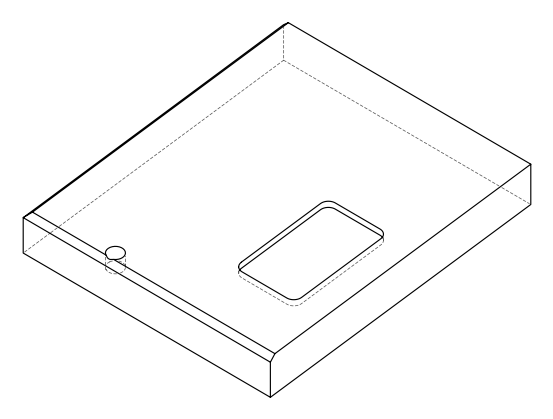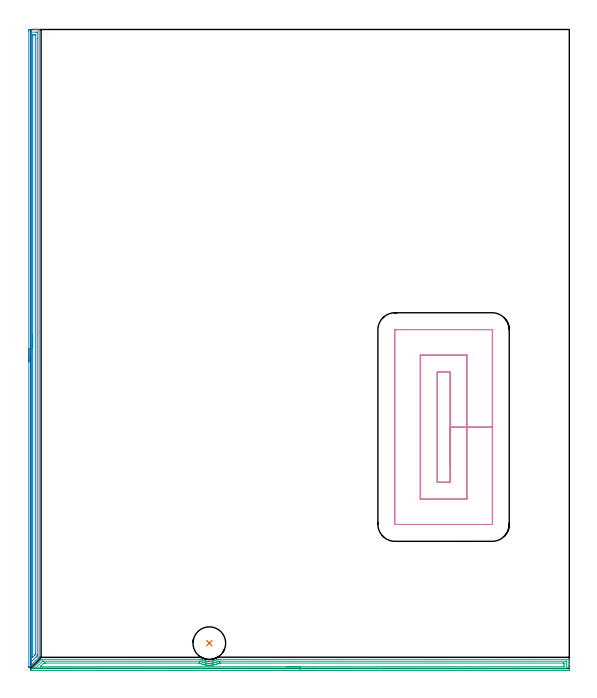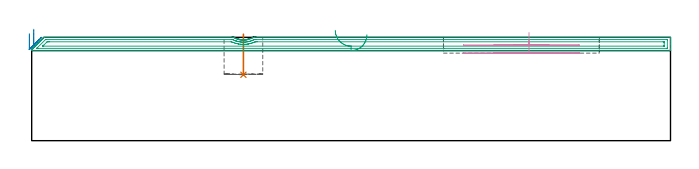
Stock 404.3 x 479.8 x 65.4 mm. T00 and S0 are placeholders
(PLAN: 4 operations, 2 tool changes, 25.6 min)
(1 INDEXABLE_INSERT_DRILL_BLIND_HOLE_FROM_SOLID | STEP1POCKET | NXT0302_020 | 0.1 min | 11021 mm3)
(2 AREA_MILL | FG_CHAMFER_SURFACE | UGT0205_001 | 11.62 min | 14233 mm3)
(3 AREA_MILL_1 | FG_CHAMFER_SURFACE_1 | UGT0205_001 | 9.87 min | 14075 mm3)
(4 MILL_RECTANGULAR_POCKET | POCKET_RECTANGULAR_STRAIGHT | UGT0201_109 | Follow Part, ap 6.35, ae 75% | 4.02 min | 167836 mm3)
(TOOL NXT0302_020 | Index. Insert Drill 24.5mm [880-D2450L25-03] | D24.5 PA176 FL74 Z2)
(TOOL UGT0205_001 | Chamfer Mill 20 x 3 x 45 deg. | D20 FL50 Z2)
(TOOL UGT0201_109 | End Mill 25.4 mm | D25.4 FL25 Z2)
(OP 1 INDEXABLE_INSERT_DRILL_BLIND_HOLE_FROM_SOLID)
G17 G21 G94 G90
T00 M6
G54
G17 G0 G90 X134. Y19. S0 M3
G43 Z75.4 H1
G94 G81 G98 Z41.7 F250. R67.4
G80
M5
M2
(OP 2 AREA_MILL)
G17 G21 G94 G90
T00 M6
G54
G17 G0 G90 X-1.5 Y230.25 S1061 M3
G43 Z75.4 H0
Z67.7
G94 G1 Y230.288 Z66.828 F250.
Y230.402 Z65.964
Y230.591 Z65.112
Y230.853 Z64.28
Y231.187 Z63.474
Y231.59 Z62.7
Y232.058 Z61.964
Y232.59 Z61.272
Y233.179 Z60.629
Y233.822 Z60.04
Y234.514 Z59.509
Y235.25 Z59.04
Y236.024 Z58.637
Y236.83 Z58.303
Y237.662 Z58.041
Y238.514 Z57.852
Y239.378 Z57.738
Y240.25 Z57.7
Y478.651
X-1.499 Y479.184 Z57.701
X-1.496 Y479.54 Z57.702
X-1.493 Y479.79 Z57.704
X-1.147 Y479.8 Z58.05
X3.224 Z62.419
X3.767 Z62.964
X4.099 Z63.295
X4.641 Z63.837
X4.973 Z64.168
X5.933 Z65.132
X6.069 Y479.797 Z65.261
X6.205 Y479.79 Z65.395
X6.2 Y479.635 Z65.4
Y8.462
X6.195 Y8.405 Z65.39
X6.169 Y8.371 Z65.366
X5.968 Y8.168 Z65.168
X1.038 Y3.236 Z60.234
X0.904 Y3.103 Z60.101
X0.739 Y2.938 Z59.937
X0.601 Y2.799 Z59.797
X0.457 Y2.656 Z59.655
X0.311 Y2.51 Z59.509
X0.164 Y2.362 Z59.359
X0.01 Y2.209 Z59.208
X-0.117 Y2.082 Z59.081
X-0.273 Y1.924 Z58.922
X-0.436 Y1.763 Z58.762
X-0.545 Y1.654 Z58.653
X-1.492 Y0.709 Z57.706
X-1.495 Y0.738 Z57.705
X-1.498 Y0.87 Z57.702
X-1.5 Y1.143 Z57.7
Y1.316
Y240.25
X-0.086 Z59.114
Y477.206
X-0.085 Y477.397 Z59.115
X-0.08 Y477.748 Z59.12
X-0.079 Y477.783 Z59.121
X-0.029 Y477.79 Z59.171
X0.076 Y477.796 Z59.276
X0.208 Y477.8 Z59.408
X4.58 Y477.799 Z63.78
X4.734 Y477.794 Z63.934
X4.763 Y477.79 Z63.963
X4.779 Y477.78 Z63.979
X4.781 Y477.747 Z63.981
X4.785 Y477.59 Z63.985
X4.786 Y473.08 Z63.986
X4.785 Y10.248 Z63.985
X4.781 Y9.551 Z63.981
X4.779 Y9.456 Z63.979
X4.695 Y9.355 Z63.895
X4.398 Y9.05 Z63.598
X4.099 Y8.748 Z63.299
X3.957 Y8.607 Z63.157
X2.35 Y7. Z61.55
X0.239 Y4.889 Z59.439
X0.049 Y4.701 Z59.249
X-0.022 Y4.633 Z59.178
X-0.079 Y4.583 Z59.121
X-0.083 Y4.694 Z59.117
X-0.085 Y4.889 Z59.115
X-0.086 Y5.304 Z59.114
Y5.591
Y240.25
X1.328 Z60.528
X1.329 Y474.868 Z60.529
X1.332 Y475.611 Z60.532
X1.335 Y475.755 Z60.535
X1.342 Y475.79 Z60.542
X1.383 Y475.794 Z60.583
X1.476 Y475.797 Z60.676
X2.165 Y475.8 Z61.365
X3.04 Z62.24
X3.224 Z62.424
X3.286 Y475.798 Z62.486
X3.335 Y475.794 Z62.535
X3.362 Y475.79 Z62.562
X3.364 Y475.76 Z62.564
X3.369 Y475.611 Z62.569
X3.371 Y475.461 Z62.571
Y10.991
X3.37 Y10.841 Z62.57
X3.365 Y10.541 Z62.565
X3.362 Y10.472 Z62.562
X3.348 Y10.455 Z62.548
X3.313 Y10.414 Z62.513
X3.224 Y10.324 Z62.424
X3.187 Y10.286 Z62.387
X1.361 Y8.462 Z60.561
X1.346 Y8.454 Z60.546
X1.334 Y8.451 Z60.534
X1.332 Y8.462 Z60.532
X1.33 Y8.483 Z60.53
X1.329 Y8.612 Z60.529
X1.328 Y240.25 Z60.528
Y241.122 Z60.567
Y241.986 Z60.68
Y242.838 Z60.869
Y243.67 Z61.132
Y244.476 Z61.465
Y245.25 Z61.868
Y245.986 Z62.337
Y246.678 Z62.868
Y247.321 Z63.457
Y247.91 Z64.101
Y248.442 Z64.793
Y248.91 Z65.528
Y249.313 Z66.302
Y249.647 Z67.108
Y249.909 Z67.94
Y250.098 Z68.792
Y250.212 Z69.657
Y250.25 Z70.528
G0 Z75.4
M5
M2
(OP 3 AREA_MILL_1)
G17 G21 G94 G90
T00 M6
G54
G17 G0 G90 X212.15 Y-1.5 S1061 M3
G43 Z75.4 H0
Z67.
G94 G1 X212.112 Z66.128 F250.
X211.998 Z65.264
X211.809 Z64.412
X211.547 Z63.58
X211.213 Z62.774
X210.81 Z62.
X210.342 Z61.264
X209.81 Z60.572
X209.221 Z59.929
X208.578 Z59.34
X207.886 Z58.808
X207.15 Z58.34
X206.376 Z57.937
X205.57 Z57.603
X204.738 Z57.341
X203.887 Z57.152
X203.022 Z57.038
X202.15 Z57.
X0.176
X0.131 Y-1.499 Z57.001
X0. Y-1.491 Z57.005
X0.001 Y-0.875 Z57.623
X0.003 Y-0.808 Z57.69
X0.027 Y-0.773 Z57.727
X0.12 Y-0.68 Z57.82
X0.221 Y-0.577 Z57.919
X0.325 Y-0.475 Z58.025
X0.418 Y-0.382 Z58.118
X0.519 Y-0.279 Z58.217
X0.623 Y-0.177 Z58.323
X0.716 Y-0.084 Z58.416
X0.817 Y0.019 Z58.515
X0.921 Y0.121 Z58.62
X1.014 Y0.214 Z58.714
X1.115 Y0.316 Z58.812
X1.219 Y0.419 Z58.918
X1.312 Y0.512 Z59.012
X1.413 Y0.614 Z59.11
X1.516 Y0.717 Z59.216
X1.61 Y0.81 Z59.31
X1.71 Y0.912 Z59.408
X1.814 Y1.015 Z59.514
X1.908 Y1.108 Z59.608
X2.008 Y1.21 Z59.706
X2.112 Y1.313 Z59.812
X2.206 Y1.406 Z59.906
X2.306 Y1.508 Z60.004
X2.41 Y1.61 Z60.11
X2.504 Y1.704 Z60.204
X2.604 Y1.806 Z60.302
X2.708 Y1.908 Z60.408
X2.802 Y2.002 Z60.501
X2.902 Y2.104 Z60.6
X3.006 Y2.206 Z60.706
X3.1 Y2.3 Z60.799
X3.2 Y2.402 Z60.898
X3.304 Y2.504 Z61.004
X3.398 Y2.598 Z61.097
X3.498 Y2.7 Z61.196
X3.602 Y2.802 Z61.302
X3.696 Y2.896 Z61.395
X3.796 Y2.998 Z61.494
X3.9 Y3.1 Z61.599
X3.994 Y3.194 Z61.693
X4.094 Y3.296 Z61.792
X4.198 Y3.398 Z61.897
X4.292 Y3.492 Z61.991
X4.392 Y3.594 Z62.09
X4.495 Y3.696 Z62.195
X4.59 Y3.79 Z62.289
X4.69 Y3.892 Z62.388
X4.793 Y3.994 Z62.493
X4.888 Y4.088 Z62.587
X4.988 Y4.19 Z62.686
X5.091 Y4.292 Z62.791
X5.186 Y4.386 Z62.885
X5.286 Y4.488 Z62.984
X5.389 Y4.589 Z63.089
X5.484 Y4.684 Z63.183
X5.584 Y4.786 Z63.282
X5.687 Y4.887 Z63.387
X5.782 Y4.982 Z63.481
X5.882 Y5.084 Z63.58
X5.985 Y5.185 Z63.685
X6.08 Y5.28 Z63.779
X6.18 Y5.381 Z63.878
X6.283 Y5.483 Z63.983
X6.378 Y5.578 Z64.077
X6.478 Y5.679 Z64.175
X6.581 Y5.781 Z64.28
X6.676 Y5.876 Z64.375
X6.775 Y5.977 Z64.473
X6.879 Y6.079 Z64.578
X7.522 Y6.722 Z65.221
X7.652 Y6.852 Z65.349
X7.706 Y6.895 Z65.39
X7.772 Y6.9 Z65.4
X127.527
X127.856 Y6.896 Z65.387
X127.904 Y6.876 Z65.375
X128.188 Y6.721 Z65.22
X128.239 Y6.694 Z65.194
X128.421 Y6.601 Z65.098
X128.455 Y6.583 Z65.08
X128.9 Y6.371 Z64.869
X129.041 Y6.309 Z64.808
X129.118 Y6.275 Z64.774
X129.314 Y6.192 Z64.686
X129.348 Y6.177 Z64.672
X129.628 Y6.066 Z64.563
X129.761 Y6.015 Z64.509
X129.852 Y5.977 Z64.475
X129.936 Y5.948 Z64.446
X130.046 Y5.909 Z64.407
X130.242 Y5.845 Z64.343
X130.687 Y5.714 Z64.211
X131.135 Y5.595 Z64.095
X131.193 Y5.582 Z64.082
X131.581 Y5.497 Z63.995
X131.995 Y5.423 Z63.917
X132.028 Y5.416 Z63.912
X132.187 Y5.392 Z63.891
X132.259 Y5.381 Z63.881
X132.474 Y5.352 Z63.848
X132.889 Y5.309 Z63.803
X132.921 Y5.305 Z63.8
X133.368 Y5.274 Z63.769
X133.815 Y5.259 Z63.753
X133.863
X133.942 Y5.26 Z63.752
X134.08 Z63.754
X134.087
X134.202 Y5.261 Z63.753
X134.261 Z63.754
X134.708 Y5.278 Z63.775
X134.735 Y5.28 Z63.778
X134.774 Y5.282 Z63.781
X135.155 Y5.312 Z63.809
X135.57 Y5.36 Z63.854
X135.601 Y5.363 Z63.858
X135.673 Y5.372 Z63.87
X135.736 Y5.381 Z63.88
X135.912 Y5.408 Z63.907
X136.048 Y5.429 Z63.927
X136.464 Y5.507 Z64.004
X136.494 Y5.513 Z64.01
X136.942 Y5.614 Z64.112
X137.388 Y5.736 Z64.234
X138.148 Y5.977 Z64.475
X138.251 Y6.017 Z64.511
X138.281 Y6.027 Z64.523
X138.729 Y6.207 Z64.705
X139.174 Y6.403 Z64.901
X139.623 Y6.625 Z65.123
X139.847 Y6.743 Z65.243
X140.039 Y6.846 Z65.345
X140.092 Y6.873 Z65.372
X140.143 Y6.894 Z65.392
X140.932 Y6.9 Z65.4
X404.124
X404.291 Y6.897 Z65.388
X404.296 Y6.87 Z65.361
X404.298 Y6.831 Z65.322
X404.3 Y6.408 Z64.908
Y6.085 Z64.585
Y5.381 Z63.877
Y4.136 Z62.633
Y2.7 Z61.196
Y-0.604 Z57.893
X404.298 Y-0.875 Z57.622
X404.293 Y-1.491 Z57.006
X403.677 Y-1.5 Z57.
X202.15
Y-0.086 Z58.414
X4.198
X3.406 Y-0.084 Z58.416
X3.304 Y-0.082 Z58.418
X3.215 Y-0.079 Z58.421
X3.273 Y0.019 Z58.519
X3.281 Y0.03 Z58.53
X8.666 Y5.416 Z63.916
X8.723 Y5.463 Z63.963
X8.745 Y5.479 Z63.979
X8.766 Y5.481 Z63.981
X8.863 Y5.484 Z63.984
X9.061 Y5.485 Z63.985
X9.455 Y5.486 Z63.986
X126.737 Y5.485 Z63.985
X126.946 Y5.484 Z63.984
X127.085 Y5.481 Z63.981
X127.186 Y5.477 Z63.977
X127.221 Y5.462 Z63.962
X127.395 Y5.381 Z63.881
X127.527 Y5.319 Z63.819
X127.645 Y5.264 Z63.764
X128.421 Y4.929 Z63.429
X128.605 Y4.857 Z63.357
X129.252 Y4.612 Z63.112
X129.314 Y4.59 Z63.09
X129.359 Y4.576 Z63.076
X129.651 Y4.488 Z62.988
X130.208 Y4.335 Z62.835
X130.414 Y4.281 Z62.781
X131.102 Y4.13 Z62.63
X131.54 Y4.05 Z62.55
X131.995 Y3.982 Z62.482
X132.178 Y3.959 Z62.459
X132.735 Y3.901 Z62.401
X132.889 Y3.89 Z62.39
X133.519 Y3.858 Z62.358
X133.783 Y3.849 Z62.349
X134.42 Y3.851 Z62.351
X134.49 Y3.853 Z62.353
X134.676 Y3.863 Z62.363
X135.261 Y3.903 Z62.403
X135.57 Y3.932 Z62.432
X136.066 Y3.992 Z62.492
X136.464 Y4.052 Z62.552
X136.832 Y4.119 Z62.619
X137.357 Y4.229 Z62.729
X137.568 Y4.277 Z62.777
X138.251 Y4.46 Z62.96
X138.273 Y4.466 Z62.966
X138.341 Y4.488 Z62.988
X139.031 Y4.715 Z63.215
X139.145 Y4.756 Z63.256
X139.592 Y4.934 Z63.434
X140.039 Y5.122 Z63.622
X140.218 Y5.202 Z63.702
X140.609 Y5.381 Z63.881
X140.834 Y5.48 Z63.98
X141.826 Y5.486 Z63.986
X401.89 Y5.485 Z63.985
X401.994 Y5.483 Z63.983
X402.202 Y5.479 Z63.979
X402.291 Y5.47 Z63.97
X402.294 Y5.44 Z63.94
X402.296 Y5.381 Z63.881
X402.3 Y4.972 Z63.472
X402.299 Y0.503 Z59.003
X402.292 Y0.019 Z58.519
X402.29 Y-0.077 Z58.423
X402.098 Y-0.083 Z58.417
X401.993 Y-0.085 Z58.415
X261.213 Y-0.086 Z58.414
X202.15
Y1.328 Z59.828
X7.209 Y1.329 Z59.829
X7.156 Y1.33 Z59.83
X7.076 Y1.333 Z59.833
X7.05 Y1.335 Z59.835
X7.057 Y1.347 Z59.847
X7.089 Y1.384 Z59.884
X7.193 Y1.492 Z59.992
X7.505 Y1.806 Z60.306
X7.639 Y1.94 Z60.44
X9.293 Y3.594 Z62.094
X9.427 Y3.727 Z62.227
X9.56 Y3.858 Z62.358
X9.774 Y4.063 Z62.563
X9.981 Y4.066 Z62.566
X10.453 Y4.07 Z62.57
X10.87 Y4.071 Z62.571
X11.347
X126.156
X126.394 Y4.068 Z62.568
X126.513 Y4.065 Z62.565
X126.571 Y4.061 Z62.561
X126.633 Y4.036 Z62.536
X127.425 Y3.696 Z62.196
X127.527 Y3.655 Z62.155
X127.687 Y3.594 Z62.094
X128.421 Y3.331 Z61.831
X128.804 Y3.21 Z61.71
X129.314 Y3.066 Z61.566
X130.024 Y2.884 Z61.384
X130.208 Y2.844 Z61.344
X130.898 Y2.7 Z61.2
X131.102 Y2.664 Z61.164
X131.144 Y2.657 Z61.157
X131.995 Y2.548 Z61.048
X132.166 Y2.53 Z61.03
X132.889 Y2.473 Z60.973
X133.13 Y2.459 Z60.959
X133.783 Y2.435 Z60.935
X134.046 Y2.437 Z60.937
X134.676 Y2.449 Z60.949
X134.916 Y2.461 Z60.961
X135.57 Y2.506 Z61.006
X135.748 Y2.522 Z61.022
X136.464 Y2.603 Z61.103
X136.549 Y2.615 Z61.115
X137.097 Y2.7 Z61.2
X137.317 Y2.741 Z61.241
X137.357 Y2.749 Z61.249
X138.05 Y2.901 Z61.401
X138.251 Y2.948 Z61.448
X138.757 Y3.088 Z61.588
X139.145 Y3.2 Z61.7
X139.444 Y3.294 Z61.794
X140.039 Y3.488 Z61.988
X140.116 Y3.516 Z62.016
X140.318 Y3.594 Z62.094
X140.753 Y3.773 Z62.273
X140.932 Y3.847 Z62.347
X141.383 Y4.037 Z62.537
X141.47 Y4.064 Z62.564
X141.587 Y4.067 Z62.567
X141.826 Y4.069 Z62.569
X142.242 Y4.071 Z62.571
X142.72
X399.625
X400.103 Y4.069 Z62.569
X400.261 Y4.066 Z62.566
X400.281 Y4.065 Z62.565
X400.29 Y4.027 Z62.527
X400.295 Y3.923 Z62.423
X400.298 Y3.791 Z62.291
X400.3 Y3.594 Z62.094
Y3.396 Z61.896
Y1.806 Z60.306
Y1.609 Z60.109
X400.296 Y1.411 Z59.911
X400.291 Y1.355 Z59.855
X400.287 Y1.334 Z59.834
X400.28 Y1.333 Z59.833
X400.222 Y1.33 Z59.83
X400.103 Y1.329 Z59.829
X202.15 Y1.328 Z59.828
X201.278 Z59.867
X200.414 Z59.98
X199.562 Z60.169
X198.73 Z60.432
X197.924 Z60.765
X197.15 Z61.168
X196.414 Z61.637
X195.722 Z62.168
X195.079 Z62.757
X194.49 Z63.401
X193.959 Z64.093
X193.49 Z64.828
X193.087 Z65.602
X192.753 Z66.408
X192.491 Z67.24
X192.302 Z68.092
X192.188 Z68.957
X192.15 Z69.828
G0 Z75.4
M5
M2
(OP 4 MILL_RECTANGULAR_POCKET)
G17 G21 G94 G90
T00 M6
G54
G17 G0 G90 X314.75 Y151.415 S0 M3
G43 Z75.4 H0
Z68.415
G94 G1 Y181.3 Z60.408 F250.
Y222.65 F500.
X305.05
Y139.95
X314.75
Y181.3
X327.45
Y235.35
X292.35
Y127.25
X327.45
Y181.3
X346.5
Y254.3
X346.495 Y254.355
X346.455 Y254.395
X346.4 Y254.4
X273.4
X273.345 Y254.395
X273.305 Y254.355
X273.3 Y254.3
Y108.3
X273.305 Y108.245
X273.345 Y108.205
X273.4 Y108.2
X346.4
X346.455 Y108.205
X346.495 Y108.245
X346.5 Y108.3
Y181.3
Y182.3
G0 X314.75 Y151.415 Z63.408
G1 Y181.3 Z55.4 F250.
Y222.65 F500.
X305.05
Y139.95
X314.75
Y181.3
X327.45
Y235.35
X292.35
Y127.25
X327.45
Y181.3
X346.5
Y254.3
X346.495 Y254.355
X346.455 Y254.395
X346.4 Y254.4
X273.4
X273.345 Y254.395
X273.305 Y254.355
X273.3 Y254.3
Y108.3
X273.305 Y108.245
X273.345 Y108.205
X273.4 Y108.2
X346.4
X346.455 Y108.205
X346.495 Y108.245
X346.5 Y108.3
Y181.3
Y182.3
G0 Z75.4
M5
M2
